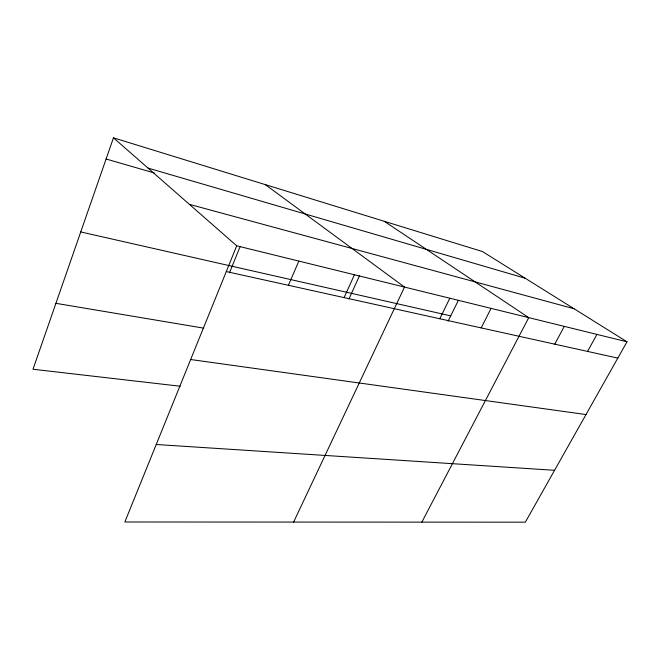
<?xml version="1.0" encoding="UTF-8"?>
<svg xmlns="http://www.w3.org/2000/svg" width="660" height="660" viewBox="0 0 660 660"><rect width="100%" height="100%" fill="white"/><g stroke="black" fill="none" stroke-linecap="round" stroke-linejoin="round"><path stroke-width="0.99" d="M113.462 137.825L236.725 245.809L124.839 521.994L525.327 522.176L627 341.806L482.476 251.559L113.462 137.825L33 369.245L180.221 386.232M229.49 272.778L240.224 246.353M288.428 285.293L298.832 261.088M344.116 297.602L354.436 274.766M348.975 298.955L359.469 275.822M293.609 522.068L404.514 287.084L265.312 184.627M439.783 318.755L449.848 298.229M448.066 321.238L458.411 300.284M481.181 327.904L491.081 308.377M421.855 522.126L528.751 317.641L384.227 221.273M554.738 344.165L564.292 326.387M587.557 351.417L596.929 334.414M156.238 444.502L554.573 470.291M190.657 359.518L585.989 414.554M55.918 303.328L203.758 328.152M226.289 271.565L617.818 358.108M80.743 231.94L450.714 315.868M236.725 245.809L627 341.806M189.395 204.344L574.06 308.748M106.103 159.002L154.242 172.945M147.997 168.077L525.203 278.239"/></g></svg>
